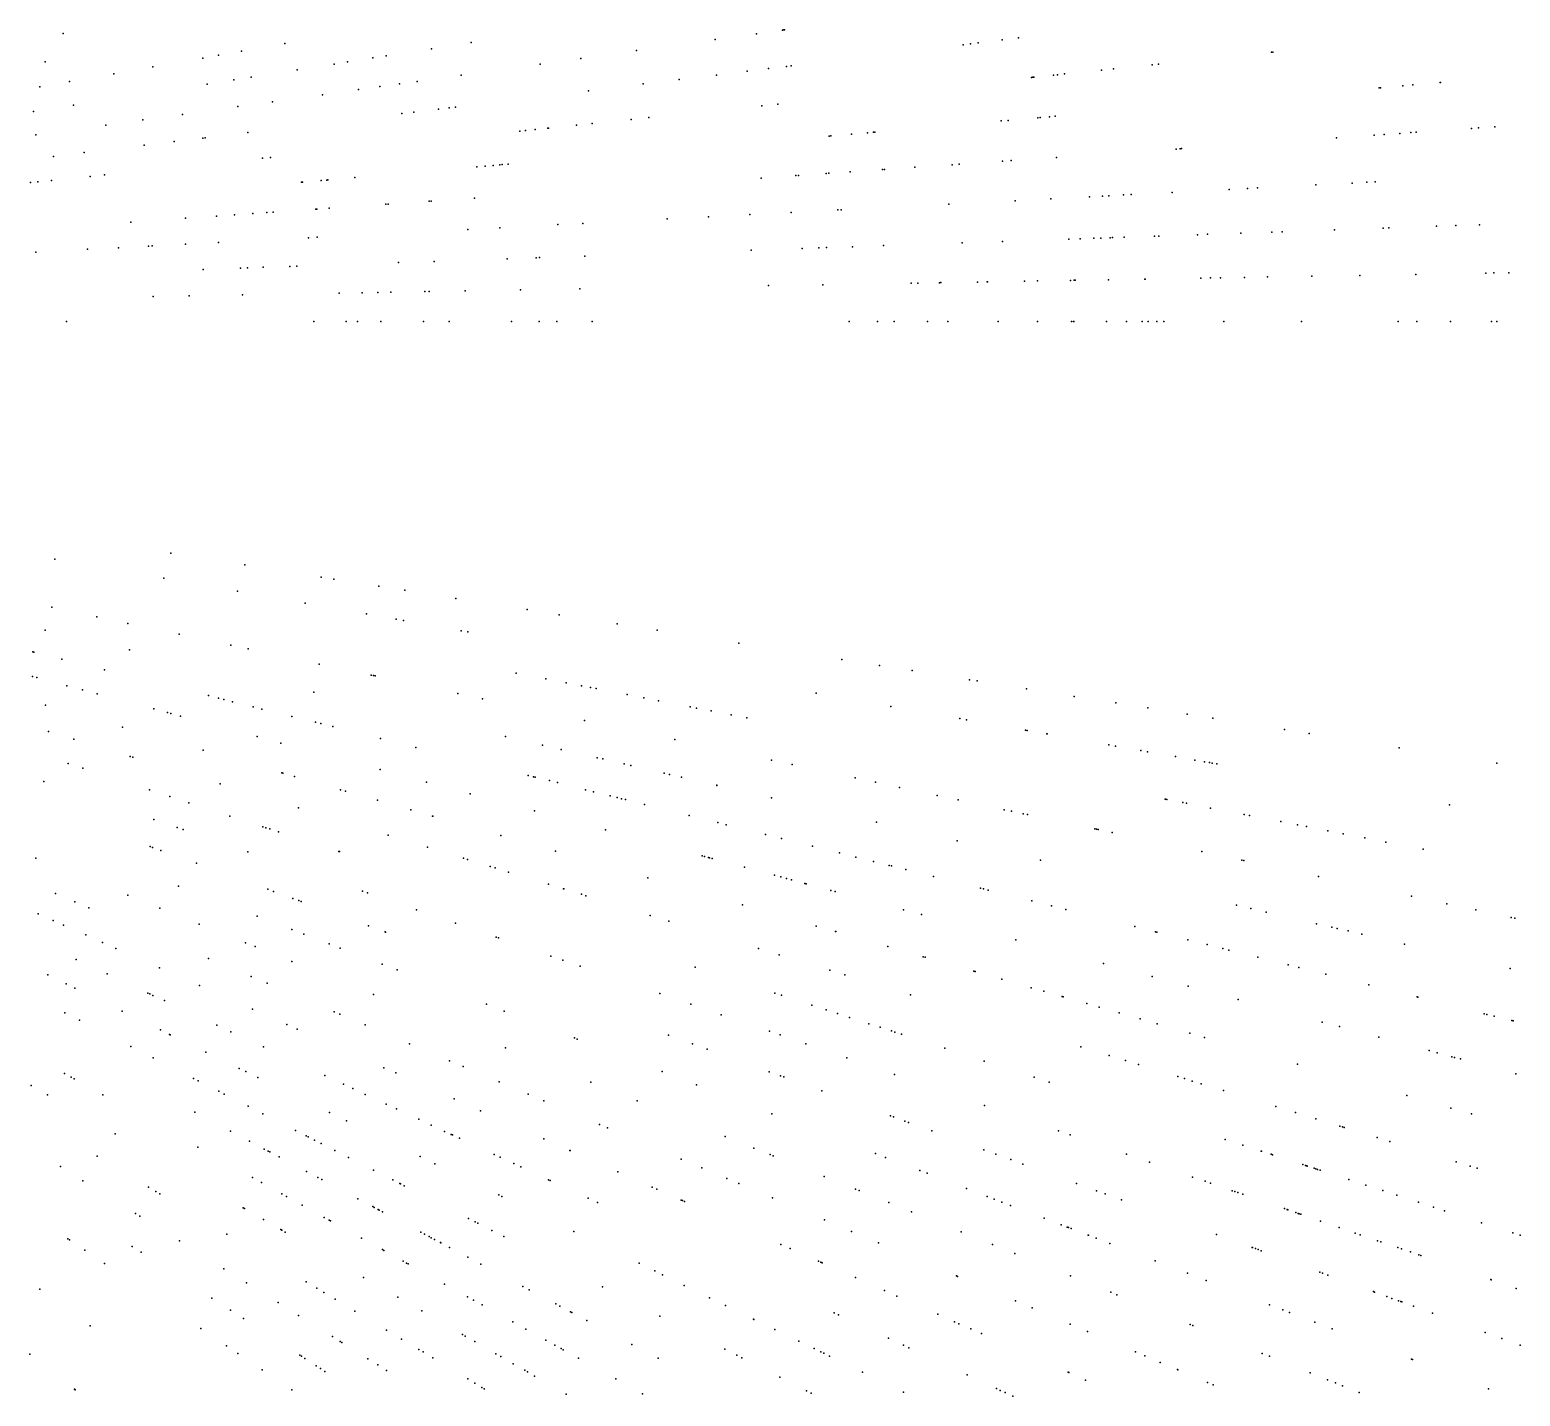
# Model space of a CAD drawing. Header units: metres. Extents: x -4327 to 4266, y -3886 to 3992.
# Drawn here: x 238 to 506.4, y -193.5 to 52.5 of the extents above; entities that cross this region are included whole.
import ezdxf

# ---------------------------------------------------------------- set-up
doc = ezdxf.new("R2010")
doc.units = ezdxf.units.M

msp = doc.modelspace()

# ---------------------------------------------------------------- linework, layer by layer
for p in [(244.04, 51.87, 2484.5), (368.87, 51.84, 2487.77), (373.54, 52.5, 2482.25), (373.79, 52.53, -97.07), (373.91, 52.55, -104.38), (416.06, 51.09, 2484.13), (416.06, 51.09, 2484.13), (276.17, 48.7, 2491.52), (283.96, 50.07, 2464.94), (310.35, 49.15, 2486.22), (317.49, 50.29, 2488.83), (347.29, 48.81, 2490.43), (361.43, 50.8, 2483.83), (406.07, 49.86, 2457.17), (406.11, 49.86, -110.23), (407.42, 50.03, 2482.04), (408.77, 50.19, 2481.81), (413.14, 50.73, 2458.51), (461.63, 48.52, 2485.53), (461.88, 48.55, 2479.38), (240.77, 46.8, 2483.42), (260.16, 45.87, 2493.8), (269.16, 47.46, 2489.29), (271.99, 47.96, 2453.76), (292.85, 46.38, 2487.64), (295.23, 46.76, 2484.84), (299.78, 47.48, 2488.81), (302.19, 47.86, 2486.24), (329.95, 46.37, 2483.75), (337.23, 47.39, 2487.04), (374.3, 45.96, -95.45), (375.1, 46.06, 2486.95), (440.13, 46.26, 2482.11), (441.26, 46.38, 2488.51), (245.2, 43.24, 2493.1), (253.16, 44.64, 2491.52), (274.74, 43.51, 2459.32), (277.91, 44.02, 2487.64), (286.17, 45.33, 2488.69), (307.8, 43.26, 2481.11), (315.69, 44.37, 2489.67), (354.93, 43.58, 2490.21), (361.68, 44.41, 2479.87), (367.23, 45.09, 2480.31), (371.03, 45.56, 2487.32), (418.42, 43.98, 2476.77), (418.65, 44, -120.09), (418.83, 44.02, 2479.24), (422.36, 44.39, 2475.59), (423.09, 44.47, 2447.81), (424.34, 44.6, 2479.05), (431.03, 45.3, 2461.89), (433.15, 45.53, 2466.09), (491.99, 43.04, 2479.29), (492.08, 43.05, 2479.78), (239.84, 42.29, 2493.64), (269.99, 42.76, 2464.89), (290.72, 40.86, 2451.74), (297.22, 41.77, 2483.68), (301.08, 42.31, 2459.53), (304.57, 42.8, 2488.06), (338.66, 41.58, 2471.81), (348.46, 42.79, 2483.31), (481.02, 42.08, 2473.31), (481.22, 42.1, 2474.29), (485.25, 42.45, 2480.63), (487.07, 42.61, 2454.53), (238.72, 37.81, 2474.73), (245.89, 38.95, 2492.85), (275.5, 38.72, 2483.97), (281.74, 39.6, 2491.06), (307.16, 37.72, 2481.28), (307.16, 37.72, 2481.28), (311.62, 38.26, 2462.57), (313.54, 38.5, 2488.53), (314.66, 38.64, 2486.62), (369.83, 38.87, 2483.56), (372.71, 39.17, 2484.39), (251.72, 35.38, 2490.31), (258.36, 36.31, 2488.86), (265.51, 37.31, 2492.12), (304.99, 37.45, 2452.83), (336.47, 35.36, 2460.85), (339.28, 35.66, 2481.41), (346.32, 36.4, 2482.7), (349.5, 36.73, 2485.78), (412.96, 36.13, 2481.36), (414.19, 36.24, 2480.39), (419.54, 36.7, 2479.24), (419.95, 36.74, 2481.7), (421.64, 36.89, 2483.44), (422.69, 36.98, 2481.49), (498.89, 34.89, 2496.4), (501.85, 35.09, 2476.16), (239.13, 33.61, 2486.55), (264, 32.42, 2485.06), (269.19, 33.05, 2495.3), (269.6, 33.1, 2486.46), (277.27, 34.04, 2494.15), (326.24, 34.29, 2486.45), (327.3, 34.4, 2484.04), (329, 34.58, 2486.59), (331.33, 34.82, 2452.98), (331.44, 34.84, 2484.25), (381.94, 33.42, 2477.51), (382.28, 33.45, 2479.73), (386.01, 33.77, 2450.81), (388.87, 34.02, 2486.55), (389.97, 34.12, 2458.53), (390.22, 34.14, 2486.33), (473.34, 33.1, 2480.78), (480.09, 33.57, 2479.48), (481.89, 33.7, 2488.8), (484.7, 33.89, 2488.76), (486.69, 34.03, 2477.42), (487.65, 34.1, 2475.19), (497.64, 34.8, 2483.14), (242.3, 29.75, 2485.54), (247.83, 30.43, 2486.49), (258.62, 31.75, 2485.63), (281.35, 29.57, 2488.97), (422.89, 29.57, 2463.04), (444.47, 31.08, -131.32), (445.16, 31.13, -130.73), (445.39, 31.15, -136.9), (279.94, 29.42, 2488.63), (318.52, 27.87, 2486.27), (320.03, 28, 2487.34), (321.45, 28.12, 2487.66), (322.67, 28.23, 2486.49), (323.09, 28.27, 2479.13), (324.17, 28.36, 2476.97), (385.78, 26.98, 2481.04), (391.6, 27.38, 2482.91), (391.92, 27.41, 2484.88), (397.4, 27.79, 2484.51), (404.09, 28.26, 2500.15), (405.35, 28.34, 2482.21), (413.16, 28.89, 2479.14), (414.73, 29, 2455.56), (238.15, 25.03, 2494.03), (239.48, 25.17, 2465.52), (241.93, 25.43, 2463.02), (248.87, 26.16, 2491.97), (251.47, 26.43, 2490.7), (286.97, 25.11, 2486.12), (287.11, 25.12, 2475.53), (290.51, 25.42, 2493), (291.51, 25.5, 2455.12), (291.69, 25.52, 2491.35), (296.55, 25.95, 2463.33), (369.75, 25.86, 2484.76), (375.98, 26.29, 2489.38), (376.44, 26.32, 2483.24), (381.4, 26.67, 2488.55), (381.92, 26.71, 2482.91), (469.61, 24.61, 2480.57), (476.14, 24.95, 2485.43), (478.78, 25.09, 2477.28), (480.29, 25.17, 2485.14), (309.95, 21.67, 2491.2), (310.3, 21.7, 2461.17), (318.11, 22.24, 2458.41), (415.45, 21.77, 2481.87), (421.86, 22.11, 2486.88), (428.83, 22.47, 2478.83), (431.21, 22.6, 2484.51), (432.32, 22.66, -125.54), (434.98, 22.8, -137.47), (436.33, 22.87, -138.16), (443.72, 23.25, -136.24), (453.98, 23.79, 2456.54), (457.3, 23.97, -129.01), (459.1, 24.06, 2454.31), (271.64, 18.99, 2492.67), (274.87, 19.22, 2497.09), (278.17, 19.45, 2489.68), (280.71, 19.63, 2487.89), (281.86, 19.71, 2498.07), (289.52, 20.25, 2492.91), (289.73, 20.26, 2494.65), (291.92, 20.41, 2489.86), (302.15, 21.13, 2494.93), (302.57, 21.16, 2487.07), (360.26, 18.88, 2473.83), (367.7, 19.27, 2486.89), (375.1, 19.66, 2490.08), (383.52, 20.1, 2481.71), (384.1, 20.13, 2485.42), (403.51, 21.15, -90.16), (256.21, 17.92, 2489.29), (266.08, 18.61, 2492.02), (316.88, 16.61, 2488.85), (322.68, 16.91, 2491.13), (333.1, 17.46, 2486.48), (337.6, 17.69, 2489.15), (352.8, 18.49, 2450.67), (461.68, 16.12, -124.73), (463.54, 16.19, -132.04), (472.97, 16.52, 2467.02), (481.7, 16.82, 2476.02), (482.72, 16.86, 2466.91), (491.34, 17.16, 2475.15), (494.83, 17.28, 2485.67), (499.09, 17.43, 2485.83), (259.42, 13.6, 2465.1), (260.08, 13.63, 2484.39), (266.07, 13.94, 2489.28), (272.01, 14.26, 2493.42), (288.22, 15.1, 2490.84), (289.78, 15.19, 2492.42), (386.17, 13.49, 2487.92), (391.75, 13.68, 2488.06), (405.91, 14.17, 2472.61), (413.18, 14.43, 2483.07), (425.1, 14.84, 2471.41), (427.19, 14.92, -129.03), (429.62, 15, -137.22), (430.9, 15.05, 2480.81), (432.56, 15.11, -138.68), (432.96, 15.12, -125.38), (435.08, 15.19, 2480.84), (440.53, 15.38, 2480.13), (441.36, 15.41, 2484.81), (448.27, 15.65, 2484.33), (450.12, 15.72, -131.68), (456.08, 15.93, -135.32), (239.12, 12.53, 2479.72), (248.4, 13.02, 2463.47), (253.99, 13.31, 2465.16), (310.83, 10.85, 2493.68), (323.97, 11.31, 2488.48), (329.23, 11.5, 2486.52), (329.78, 11.52, 2490.74), (338, 11.8, 2490.14), (367.9, 12.85, 2458.59), (377.09, 13.17, 2455.93), (380.1, 13.27, 2484.56), (381.49, 13.32, 2484.6), (269.24, 9.4, 2453.75), (275.97, 9.64, 2489.99), (277.21, 9.68, 2464.44), (280.07, 9.78, 2489.78), (284.85, 9.95, 2495.53), (286.09, 9.99, 2494.38), (304.42, 10.63, 2486.41), (468.87, 8.18, -130.46), (477.51, 8.33, 2482.22), (487.6, 8.51, 2490.71), (500.2, 8.73, 2476.22), (501.65, 8.76, 2476.44), (504.35, 8.8, 2475.89), (309.15, 5.4, 2490.13), (309.97, 5.41, 2452.99), (316.44, 5.52, 2460.98), (326.4, 5.7, 2484.9), (337.09, 5.88, 2492.55), (371.04, 6.48, 2487.72), (380.84, 6.65, 2488.27), (396.76, 6.93, 2483.5), (397.95, 6.95, 2482.29), (401.86, 7.01, 2480.65), (402.06, 7.02, 2481.89), (408.66, 7.13, 2479.79), (410.42, 7.16, 2448.84), (410.45, 7.16, 2490.65), (417.14, 7.28, 2456.07), (419.51, 7.32, -131.66), (425.44, 7.43, -127.68), (426.06, 7.44, -125.59), (426.27, 7.44, -124.9), (432.27, 7.55, 2479.59), (438.82, 7.66, -136.93), (438.86, 7.66, 2485.29), (448.89, 7.84, -131.26), (450.63, 7.87, 2488.52), (452.46, 7.9, -134.18), (456.73, 7.97, -133.82), (460.89, 8.04, -132.04), (260.26, 4.54, 2496.22), (266.72, 4.66, 2492.26), (276.34, 4.82, 2492.22), (293.71, 5.13, 2487.72), (293.74, 5.13, 2487.96), (297.87, 5.2, 2487.98), (300.7, 5.25, 2488.64), (303.01, 5.29, 2473.76), (244.63, 0, 2490.77), (289.15, 0, 2471.9), (294.99, 0, 2486.56), (297.06, 0, 2458.12), (301.23, 0, 2458.87), (308.92, 0, 2487.89), (313.55, 0, 2491.85), (324.74, 0, 2482.35), (329.72, 0, 2488.75), (332.93, 0, 2481.77), (339.32, 0, 2488.22), (385.56, 0, 2482.49), (390.7, 0, 2488.77), (393.69, 0, 2446.78), (399.66, 0, 2458.22), (403.31, 0, 2480.68), (412.41, 0, 2485.26), (419.5, 0, 2477.74), (425.58, 0, -127.45), (425.99, 0, -126.06), (426, 0, 2483.22), (431.91, 0, 2477.13), (435.52, 0, 2481.83), (438.3, 0, -135.44), (439.44, 0, 2488.24), (440.99, 0, -135.22), (442.21, 0, -137.18), (453.01, 0, -131.64), (467, 0, -131.84), (484.4, 0, 2481.16), (487.78, 0, 2484.06), (493.84, 0, 2451.25), (501.23, 0, 2473.99), (502.22, 0, 2478.89), (242.51, -42.76, 2465.73), (263.4, -41.72, 2491.52), (276.75, -43.83, 2453.3), (262.18, -46.23, 2487.29), (290.49, -46.01, 2456.2), (292.79, -46.37, 2487.15), (300.88, -47.66, 2486.66), (275.43, -48.57, 2484.81), (287.64, -50.72, 2485.15), (305.54, -48.39, 2491.37), (314.73, -49.85, 2456.67), (241.97, -51.43, 2490.75), (250.12, -53.16, 2491.66), (298.66, -52.66, 2453.33), (304.01, -53.61, 2486.16), (327.57, -51.88, 2451.92), (333.34, -52.8, 2484.94), (240.82, -55.6, 2488.51), (255.71, -54.35, 2493.84), (264.92, -56.31, 2491.82), (305.29, -53.83, 2485.49), (315.71, -55.67, 2460.96), (316.9, -55.88, 2459.79), (343.79, -54.45, 2452.42), (351.01, -55.6, 2484.46), (274.22, -58.29, 2490.77), (277.32, -58.95, 2494.44), (365.69, -57.92, 2482.04), (238.55, -59.48, -97.54), (238.73, -59.52, 2491.13), (243.79, -60.78, 2488.35), (256, -59.1, 2493.19), (290.16, -61.68, 2488.88), (384.25, -60.86, 2487.01), (238.49, -63.9, 2486.02), (239.28, -64.11, 2494.23), (251.46, -62.7, 2485.27), (299.47, -63.65, 2454.73), (299.89, -63.74, 2458.2), (300.23, -63.82, 2450.1), (325.58, -63.29, 2482.69), (330.96, -64.33, 2482.46), (391.04, -61.94, 2443.63), (396.9, -62.86, 2463.19), (244.71, -65.57, 2455.47), (247.53, -66.33, 2483.81), (250.13, -67.02, -105.86), (289.15, -66.76, 2455.63), (315.12, -66.98, 2452.18), (334.61, -65.04, 2449.65), (337.37, -65.58, 2450.26), (338.97, -65.89, 2481.59), (339.99, -66.09, 2469.33), (379.62, -66.94, 2481.99), (407.25, -64.5, 2476.41), (408.64, -64.72, 2451.84), (417.5, -66.13, 2480.24), (240.85, -69.06, 2468.06), (260.36, -69.76, 2455), (270.18, -67.36, 2473.88), (272.02, -67.82, 2490.77), (272.99, -68.06, 2475.31), (274.55, -68.45, 2489.47), (278.22, -69.37, 2486.52), (279.84, -69.77, 2477.27), (319.57, -67.93, 2486.88), (345.58, -67.17, 2480.39), (348.6, -67.76, 2453.94), (351.22, -68.27, 2453.55), (356.94, -69.38, 2484.03), (358.06, -69.6, 2482.34), (393.07, -69.31, 2480.59), (426.1, -67.49, 2482.29), (433.61, -68.68, 2477.91), (439.34, -69.58, 2479.16), (262.82, -70.42, 2465.78), (263.42, -70.58, 2483.82), (265.18, -71.06, 2475.57), (285.2, -71.11, 2489.21), (289.48, -72.17, 2457.46), (290.44, -72.41, 2488.31), (337.94, -71.83, 2482.83), (360.75, -70.12, 2482.19), (364.35, -70.82, 2451.56), (367.16, -71.37, 2452.39), (405.5, -71.5, 2481.32), (406.67, -71.71, 2480.11), (446.43, -70.71, 2449.9), (446.46, -70.71, -146.74), (451.08, -71.44, 2475.47), (241.41, -73.81, 2473.15), (254.75, -73.05, 2463.28), (278.97, -74.75, 2492.57), (292.6, -72.95, 2495.34), (301.18, -75.09, 2455.96), (323.69, -74.73, 2486.66), (417.35, -73.59, 2446.31), (417.6, -73.63, 2447.79), (421.19, -74.27, 2476.85), (421.23, -74.27, 2477.09), (463.94, -73.48, 2463.11), (468.42, -74.19, 2479.55), (245.95, -75.2, 2492.77), (269.25, -77.21, 2476.46), (283.25, -75.9, 2495.08), (307.55, -76.68, 2454.12), (330.33, -76.26, 2485.99), (333.74, -77.05, 2451.69), (354.18, -75.28, 2482.99), (432.35, -76.23, 2454.55), (433.54, -76.44, 2453.57), (438.1, -77.25, 2479.41), (439.3, -77.46, 2478.43), (484.62, -76.76, 2470.24), (244.92, -79.58, 2469.61), (247.58, -80.44, 2496.46), (256.13, -78.31, 2476.81), (256.6, -78.45, 2481.28), (340.22, -78.55, 2479.54), (341.2, -78.77, 2486.72), (345.06, -79.66, 2485.4), (346.27, -79.94, 2446.32), (371.57, -78.98, 2481.59), (375.28, -79.77, 2479.24), (444.36, -78.35, -132.45), (447.84, -78.97, 2449.9), (449.54, -79.27, -145.98), (450.47, -79.43, -142.99), (450.96, -79.52, 2459.48), (451.76, -79.66, -138.74), (502.22, -79.54, 2475.06), (240.53, -82.82, 2492.3), (283.39, -81.26, 2496.65), (283.61, -81.32, 2498.64), (285.69, -81.92, 2459.36), (301.12, -80.68, 2477.46), (309.45, -82.92, 2469.81), (327.75, -81.72, 2447.05), (328.75, -81.97, 2484.5), (329.01, -82.03, 2486.49), (331.58, -82.67, 2455.84), (333.03, -83.03, 2486.42), (352.23, -81.32, 2460.08), (353.21, -81.55, 2476.36), (355.4, -82.05, 2491.69), (386.67, -82.19, 2482.73), (390.29, -82.96, 2479.85), (259.61, -84.35, 2473.74), (263.25, -85.53, 2495.95), (272.29, -83.25, 2493.04), (293.97, -84.3, 2496.34), (294.88, -84.56, 2481.61), (317.33, -85.03, 2490.17), (338.12, -84.3, 2484.43), (339.54, -84.66, 2484.98), (342.55, -85.41, 2448.93), (343.79, -85.72, 2486.63), (361.73, -83.51, 2452.06), (361.77, -83.52, 2488.96), (371.57, -85.78, 2482.13), (394.65, -83.89, 2481.67), (401.43, -85.33, 2448.34), (266.68, -86.65, 2491.27), (286.39, -87.56, 2489.55), (300.66, -86.21, 2463.98), (306.66, -87.93, 2491.41), (328.91, -88.13, 2486.8), (344.59, -85.92, 2482.73), (345.3, -86.09, 2459.13), (348.71, -86.94, 2483.38), (405.2, -86.13, 2479.64), (413.51, -87.9, 2448.27), (414.78, -88.16, 2447.79), (442.48, -86.01, -144.97), (442.56, -86.02, -146.35), (442.79, -86.07, -146.43), (445.65, -86.63, -132.73), (446.3, -86.75, -144.3), (450.66, -87.6, -146.82), (493.67, -87.05, 2467.34), (260.38, -89.65, 2495.6), (264.55, -91.09, 2473.73), (274.05, -89.04, 2475.03), (279.99, -90.97, 2493.18), (280.53, -91.15, 2452.07), (310.52, -89.04, 2490.39), (310.61, -89.07, 2459.62), (356.73, -88.94, 2483.18), (361.95, -90.24, 2482.13), (363.44, -90.62, 2455.85), (390.49, -90.15, 2448.16), (416.93, -88.62, -137.08), (417.67, -88.78, 2472.9), (456.67, -88.77, 2476.18), (457.64, -88.96, 2473.96), (463.3, -90.06, 2474.9), (466.29, -90.64, 2440.2), (467.92, -90.96, 2441.65), (265.65, -91.47, 2460.01), (281.25, -91.38, 2492.77), (282.83, -91.9, 2472.18), (302.53, -92.49, 2449.4), (322.87, -92.58, 2493.48), (341.71, -91.56, 2473.08), (370.49, -92.37, -109.6), (373.4, -93.1, 2477.79), (405, -93.5, 2455.06), (429.83, -91.36, 2449.14), (430.12, -91.42, -132.47), (430.42, -91.49, -132.31), (432.91, -92.02, 2474.48), (471.76, -91.7, 2476.04), (474.51, -92.24, 2476.01), (478.44, -93, 2474.97), (482.18, -93.73, 2458.92), (239.11, -96.61, 2473.09), (259.71, -94.53, 2492.22), (260.15, -94.69, 2496.45), (261.65, -95.23, 2473.88), (277.27, -95.47, 2460.34), (293.66, -95.42, 2453.9), (293.78, -95.46, 2454.89), (309.63, -94.66, 2485.5), (332.7, -95.4, 2467.59), (359.08, -96.22, -111.11), (359.55, -96.34, -110.37), (360.25, -96.53, 2454.32), (360.41, -96.57, -108.2), (378.98, -94.49, 2479.17), (383.81, -95.69, 2475.6), (386.77, -96.43, 2477.39), (449.07, -95.45, 2480.88), (488.9, -95.03, 2458.3), (268.04, -97.56, 2485.44), (316.1, -96.64, 2453.84), (316.82, -96.86, 2469.63), (320.95, -98.13, 2491.5), (321.84, -98.4, 2488.09), (324.24, -99.13, 2456.21), (360.91, -96.7, 2458.77), (366.75, -98.27, 2480.36), (389.98, -97.23, 2480.65), (392.76, -97.93, 2481.2), (393.21, -98.04, 2475.55), (395.79, -98.68, 2441.66), (420.01, -96.97, -133.46), (456.29, -96.99, 2475.43), (456.66, -97.07, -141.2), (264.8, -101.65, 2471.53), (331.42, -101.33, 2451.37), (349.3, -100.16, 2482.29), (372.12, -99.71, -113.09), (373.25, -100.01, 2452.75), (374.3, -100.29, -115.13), (375.2, -100.54, -111.96), (377.59, -101.17, 2455.07), (377.84, -101.24, 2482.88), (400.76, -99.92, 2480.6), (400.76, -99.92, 2480.6), (470.09, -99.92, 2476.04), (242.65, -103, -122.66), (246.12, -104.47, -124.06), (255.67, -103.3, 2474.18), (280.87, -102.23, 2496.17), (281.93, -102.61, 2482.69), (285.39, -103.87, 2467.88), (286.5, -104.28, 2455.39), (286.91, -104.43, 2469.95), (297.92, -102.58, 2460.66), (298.82, -102.89, 2468.1), (334.11, -102.15, 2490.87), (334.2, -102.17, 2471.92), (337.35, -103.14, 2456.55), (338.17, -103.39, 2491.53), (382.26, -102.43, 2485.44), (383.03, -102.63, 2481.77), (409.23, -102.03, 2450.47), (409.78, -102.17, 2478.02), (410.6, -102.37, 2466.72), (418.49, -104.34, -133.54), (486.82, -103.48, 2470.36), (239.52, -106.64, -125.67), (248.68, -105.56, 2473.04), (261.46, -105.64, 2457.12), (278.97, -107.09, 2461.43), (307.69, -105.95, 2487.55), (349.76, -106.93, 2489.02), (366.38, -105.06, 2462.93), (395.38, -105.94, 2483.49), (398.59, -106.8, 2486.74), (421.98, -105.21, 2446.9), (424.57, -105.86, 2461.92), (455.3, -105.11, 2472.23), (457.92, -105.72, 2471.72), (460.64, -106.35, 2471.69), (460.66, -106.35, 2442.92), (493.21, -104.83, 2468.02), (498.44, -105.95, -116.62), (504.79, -107.3, 2470.93), (242.21, -107.84, -119.34), (244.11, -108.69, 2458.52), (268.53, -108.49, 2464.29), (285.19, -109.47, 2471.19), (299.01, -108.83, 2495.8), (302.03, -109.93, 2467.4), (302.05, -109.94, 2457.06), (314.68, -108.35, 2470.68), (353.09, -107.95, 2484.46), (379.64, -108.86, -119.92), (383.13, -109.86, 2485.75), (383.17, -109.87, 2477.39), (437.03, -108.96, 2471.54), (440.71, -109.88, 2446.95), (440.98, -109.95, 2463.43), (469.74, -108.45, 2469.38), (472.5, -109.09, 2476.72), (473.44, -109.3, 2474.5), (475.4, -109.75, 2449.38), (505.45, -107.44, 2467.47), (248.11, -110.47, 2498.78), (251.12, -111.81, -126.27), (276.89, -111.87, 2459.94), (278.6, -112.56, 2475.08), (287.39, -110.32, 2490.3), (291.91, -112.05, 2463.23), (322.02, -110.88, 2487.29), (322.41, -111.01, 2490.26), (392.54, -112.56, 2477.57), (415.6, -111.36, 2475.64), (446.56, -111.34, 2479.4), (450.05, -112.21, 2476.18), (477.91, -110.33, 2476.39), (485.56, -112.1, 2473.55), (246.39, -114.89, -125.06), (253.55, -112.89, -124.03), (270.2, -114.69, 2497.56), (285.22, -115.24, 2488.56), (293.9, -112.82, 2469.26), (331.86, -114.27, 2492.41), (334.03, -115.02, 2489.05), (369.22, -112.88, 2485.95), (372.97, -114.03, 2484.32), (398.91, -114.39, 2451.12), (399.28, -114.49, 2486.29), (452.85, -112.91, 2476.66), (453.95, -113.18, 2453.29), (459.13, -114.47, 2473.9), (459.15, -114.48, 2445.13), (241.26, -117.67, -122.95), (251.96, -117.49, -124.23), (261.36, -116.37, 2492.89), (277.86, -117.94, 2475.16), (301.48, -115.73, 2468.47), (304.17, -116.76, 2490.53), (337.16, -116.1, 2492.87), (357.85, -116.27, 2485.18), (382.11, -116.82, 2483.31), (384.81, -117.65, 2483.61), (407.99, -116.99, 2482.22), (408.27, -117.07, 2451.73), (408.28, -117.07, 2483.95), (431.39, -115.59, 2481.38), (440.15, -117.94, 2477.44), (464.62, -115.84, 2481.47), (466.53, -116.32, 2484.4), (471.42, -117.54, 2474.25), (504.61, -116.5, 2446.28), (244.58, -119.29, -128.07), (246.15, -120.06, 2481.94), (268.57, -119.58, 2489.7), (280.75, -119.17, 2489.64), (413.08, -118.45, 2456.7), (418.37, -119.96, 2472.23), (420.61, -120.61, 2446.43), (446.6, -119.67, 2483.32), (479.12, -119.46, 2457.89), (259.31, -120.92, -132.95), (259.66, -121.08, -127.28), (260.21, -121.34, -130.18), (262.26, -122.29, -121.25), (299.9, -121.17, 2493.61), (320.27, -122.94, 2485.18), (351.47, -121.02, 2491.93), (357.05, -122.94, 2484.97), (372.17, -120.93, 2483.86), (373.38, -121.32, 2483.16), (378.84, -123.09, 2484.27), (396.59, -121.25, 2482.35), (423.92, -121.56, -136.01), (424.1, -121.61, 2482.35), (424.1, -121.61, 2490.22), (428.36, -122.83, 2452.85), (455.62, -122.08, 2480.8), (487.85, -121.63, 2467.8), (487.94, -121.66, 2468.29), (244.34, -124.5, -132.92), (246.95, -125.83, 2462.45), (254.66, -124.2, 2456.97), (278.11, -123.82, 2496.26), (292.85, -124.31, 2452.7), (293.86, -124.74, 2493.14), (323.47, -124.17, 2490.01), (362.51, -124.82, 2477.51), (381.41, -123.93, 2483.83), (383.46, -124.59, 2479.94), (385.66, -125.31, 2468.67), (430.6, -123.47, -132.02), (434.21, -124.51, 2478.68), (437.94, -125.58, 2484.58), (499.89, -124.64, 2466.77), (500.39, -124.76, 2469.22), (501.69, -125.09, 2468.94), (504.89, -125.88, -111.94), (505.11, -125.94, 2472.29), (261.54, -127.56, 2475.96), (263.19, -128.37, -127.8), (263.33, -128.43, 2492.84), (271.72, -126.71, -132.41), (274.25, -127.89, -125.25), (284.33, -126.59, 2495.42), (286.19, -127.42, 2467.95), (298.4, -126.66, 2467.55), (353.01, -128.49, 2472.12), (371.2, -127.82, 2448.48), (373.12, -128.48, 2487.14), (389.13, -126.44, 2440.95), (391.13, -127.09, 2486.72), (393.17, -127.75, 2449.87), (393.82, -127.96, 2487.01), (394.99, -128.34, 2477.68), (441.02, -126.46, 2464.15), (446.89, -128.14, 2474.46), (470.76, -126.14, 2446.68), (473.86, -126.97, 2448.84), (256.21, -130.55, -125.5), (280.13, -130.62, 2467.21), (306.39, -130.06, 2450.75), (323.71, -130.79, 2489.13), (336.11, -129.02, 2487.83), (336.61, -129.21, 2491.55), (357.33, -130.06, 2466.11), (359.98, -131.02, 2484.39), (377.76, -130.07, 2483.06), (402.8, -130.88, 2444.84), (427.26, -130.63, 2451.62), (449.57, -128.91, 2481.82), (480.97, -128.88, 2471.59), (490, -131.29, 2455.65), (260.27, -132.61, 2462.23), (269.71, -131.55, 2471.85), (313.6, -133.11, 2488.03), (316.06, -134.16, 2487.41), (385.16, -132.62, 2446.57), (409.85, -133.17, 2455.73), (432.36, -132.19, 2473.27), (435.33, -133.09, 2474.98), (437.69, -133.82, 2458.26), (466.28, -133.71, 2477.46), (491.46, -131.69, 2463), (494.08, -132.39, 2469.33), (494.57, -132.52, 2471.78), (495.63, -132.8, 2470.27), (244.26, -135.4, -131.06), (245.48, -136.07, 2469.35), (246, -136.36, -127.35), (267.53, -136.31, 2496.01), (268.37, -136.74, -133.61), (275.74, -134.49, -130.13), (276.9, -135.05, 2492.28), (279.1, -136.12, 2467.79), (291.17, -135.78, 2455.82), (301.79, -134.37, 2472.78), (303.92, -135.31, 2449.51), (351.87, -135.07, 2489.38), (371.15, -135.09, 2489.36), (373.23, -135.85, 2477.11), (373.78, -136.04, 2489.42), (393.72, -135.57, 2451.38), (418.89, -136.1, 2454.8), (444.77, -135.98, 2468.06), (445.96, -136.34, 2474.69), (447.34, -136.77, 2474.93), (505.63, -135.48, 2459.41), (238.29, -137.57, 2456.64), (241.19, -139.25, -129.77), (251.19, -139.24, 2478.67), (272.04, -138.61, 2469.95), (273.02, -139.11, 2489.97), (294.49, -137.32, 2462.91), (296.22, -138.13, 2487.87), (298.44, -139.17, 2485.53), (322.57, -136.92, 2469.01), (327.79, -139.14, 2489.41), (339.04, -136.98, 2488.53), (358.09, -137.46, 2460.79), (380.63, -138.54, 2449.23), (380.67, -138.55, 2483.17), (421.56, -136.97, 2455.06), (448.94, -137.26, 2483.77), (452.98, -138.49, 2454.72), (485.99, -139.35, 2467.74), (277.35, -141.32, 2462.91), (302.22, -140.93, 2465.3), (304.05, -141.78, 2490.51), (314.45, -140, 2473.67), (319.2, -142.12, 2461.83), (330.6, -140.33, 2472.3), (347.41, -140.36, 2465.69), (409.95, -141.16, 2455.01), (462.39, -141.37, 2483.88), (493.94, -141.64, 2467.05), (267.77, -142.38, 2453.33), (279.97, -142.65, 2486.22), (292.02, -142.43, 2462.66), (295.07, -143.92, 2488.44), (308.08, -143.66, 2482.58), (310.33, -144.71, 2490.57), (340.59, -144.57, 2489.66), (371.65, -142.66, 2448.6), (393.02, -143.05, 2486.82), (393.55, -143.24, 2481.91), (395.62, -143.99, 2454.15), (396.26, -144.23, 2442.11), (465.95, -142.46, 2467.1), (469.63, -143.58, -116.63), (473.9, -144.88, -120.54), (497.66, -142.7, 2472.12), (253.4, -146.3, 2466.45), (274.15, -145.77, 2489.46), (277.57, -147.58, -132.13), (285.86, -145.65, 2494.71), (287.8, -146.64, -128.15), (288.14, -146.81, 2482.53), (289.29, -147.4, -128), (312.73, -145.83, 2489.7), (313.9, -146.37, 2489.02), (314.12, -146.48, 2471.06), (315.41, -147.08, 2491.06), (330.57, -147.18, 2471.91), (342.05, -145.19, 2463.38), (363.24, -146.76, 2451.9), (400.44, -145.75, 2459.86), (423.29, -145.75, 2456.54), (425.36, -146.46, 2476.22), (453.28, -147.28, -123.12), (474.39, -145.04, -118.38), (474.7, -145.13, -117.03), (480.67, -146.96, 2467.07), (268.29, -148.71, -135.27), (280.26, -149.02, -132.6), (280.96, -149.39, 2453.2), (281.25, -149.54, -135.11), (290.49, -148.01, -132.03), (292.98, -149.28, 2492.4), (321.63, -149.98, 2490.59), (335.25, -149.26, 2450.93), (335.33, -149.3, 2469.87), (368.4, -148.84, 2486.71), (371.34, -150.03, 2463.41), (371.86, -150.24, 2466.86), (390.31, -149.83, 2453.13), (409.8, -149.15, 2469.29), (411.96, -149.94, 2482.33), (435.5, -149.95, 2481.36), (456.47, -148.32, -109.29), (459.78, -149.39, -112.03), (459.82, -149.4, -123.49), (461.57, -149.97, -112.74), (461.8, -150.05, -112.8), (482.95, -147.65, 2465.05), (243.56, -152.19, 2466.84), (250.16, -150.31, 2460), (282.93, -150.43, -131.19), (295.44, -150.53, 2481.95), (299.91, -152.81, -135.25), (308.33, -150.38, 2485.18), (310.96, -151.66, 2486.29), (322.7, -150.48, 2469.97), (325.19, -151.64, 2489.02), (326.46, -152.23, 2489.07), (355.3, -150.82, 2467.49), (359.04, -152.4, -137.28), (392.12, -150.52, 2464.47), (398.3, -152.89, 2478.8), (414.68, -150.93, 2451.85), (416.84, -151.72, 2480.14), (439.66, -151.39, 2474.95), (467.25, -151.82, -109.06), (467.72, -151.97, -111.42), (468, -152.06, -108.95), (468.06, -152.08, -112.07), (469.3, -152.48, -105.03), (469.62, -152.59, -109.33), (469.63, -152.59, -112.73), (469.92, -152.68, -113.65), (470.37, -152.83, 2475.83), (494.9, -151.31, 2471.14), (497.42, -152.08, -130.44), (498.66, -152.46, 2476.45), (247.6, -154.72, 2495.98), (278.11, -154.16, 2451.46), (278.11, -154.16, 2494.06), (279.76, -155.07, -129.94), (287.88, -153.07, 2492.26), (289.88, -154.13, 2467.76), (290.64, -154.53, 2474.2), (303.38, -154.58, -126.56), (304.63, -155.22, -127.09), (304.78, -155.29, -127.36), (305.46, -155.64, -135.15), (331.41, -154.54, 2488.53), (331.74, -154.69, 2491), (343.94, -153.13, 2486.66), (363.53, -154.31, -139.24), (365.71, -155.23, 2486.46), (381.05, -153.95, 2468.27), (399.6, -153.39, 2478.82), (426.49, -155.23, 2490.48), (447.41, -154.06, 2481.28), (449.67, -154.83, -113.77), (450.64, -155.17, 2484.45), (475.57, -154.52, -106.43), (478.61, -155.51, -108.26), (259.41, -155.87, 2459.2), (260.74, -156.67, 2460.77), (261.44, -157.09, 2489.64), (283.44, -157.11, -130.21), (284.24, -157.55, -127.91), (297.11, -157.98, -128.64), (322.5, -157.29, 2489.02), (323.01, -157.54, 2492.98), (338.55, -157.87, 2485.59), (350.08, -155.86, -125.55), (350.92, -156.24, 2455.64), (355.34, -158.21, -138.82), (355.55, -158.3, -138.18), (371.77, -157.81, 2467.16), (386.74, -156.25, 2463.69), (387.37, -156.51, 2459.52), (406.72, -156.13, 2466.82), (410.42, -157.55, 2473.49), (411.68, -158.03, 2473.25), (430.09, -156.54, 2458.26), (431.66, -157.11, 2474.73), (434.58, -158.17, -139.32), (454.56, -156.52, -109.2), (455.01, -156.67, -123.2), (455.55, -156.86, -111.37), (456.43, -157.16, -121.34), (481.69, -156.51, 2451.73), (484.21, -157.33, 2478.24), (257.07, -160.63, 2485.58), (276.45, -159.61, -131.51), (276.7, -159.75, -130.82), (287.05, -159.12, 2487.69), (299.77, -159.39, -127.04), (300.02, -159.52, 2491.69), (300.74, -159.9, -124.08), (300.91, -160, 2459), (301.54, -160.33, 2474.04), (340.26, -158.66, 2488.84), (355.9, -158.46, 2490.46), (392.72, -158.67, -130.63), (396.82, -160.33, 2478.57), (413.05, -158.56, -143.09), (414.62, -159.16, 2483.09), (463.96, -159.75, -119.36), (464.42, -159.91, -112.97), (464.54, -159.95, 2480.56), (466, -160.46, -106.59), (466.41, -160.6, -117.15), (466.58, -160.66, -106.15), (466.89, -160.76, -112.73), (488.1, -158.59, 2470.76), (490.81, -159.47, 2470.93), (492.79, -160.12, 2460.79), (257.86, -161.13, 2470.86), (280.11, -161.72, 2472.43), (283.22, -163.52, 2489.36), (283.44, -163.64, 2460.07), (291.03, -161.32, -131.39), (291.93, -161.82, -125.94), (292.15, -161.94, 2459.42), (317.02, -161.53, -135.58), (318.22, -162.14, -133.42), (318.71, -162.39, -131.19), (321.23, -163.68, -130), (381.14, -161.78, 2486.77), (420.66, -161.48, 2472.53), (423.77, -162.67, 2475.48), (424.82, -163.07, -143.88), (425.07, -163.17, 2475.48), (425.55, -163.35, -141.4), (470.47, -161.99, 2476.76), (473.83, -163.15, 2473.5), (499.43, -162.28, 2473.88), (244.86, -165.16, 2455.3), (245.15, -165.35, 2492.52), (264.97, -165.57, -131.52), (273.51, -164.34, 2491.9), (284.02, -163.98, -132.61), (297.78, -165.06, -137.02), (308.42, -163.99, 2490.37), (309.09, -164.35, -131.65), (309.92, -164.79, -135.51), (310.29, -164.98, 2456.74), (310.88, -165.3, 2490.48), (311.97, -165.88, -135.74), (312.04, -165.92, -136.21), (323.38, -164.77, -132.88), (336.01, -163.88, 2487.56), (373.26, -166.19, 2487.42), (386, -163.85, 2468.64), (390.85, -165.91, 2483.21), (405.74, -163.93, -128.2), (411.38, -166.21, 2480.63), (428.62, -164.53, -138.32), (428.66, -164.55, 2488.75), (430.03, -165.07, -134.12), (432.5, -166.02, -140.12), (432.53, -166.03, 2480.86), (451.71, -164.41, -119.16), (476.71, -164.14, -105.01), (477.61, -164.45, -107.8), (480.72, -165.53, -103.01), (481.29, -165.72, -102.55), (505.06, -164.1, 2475.17), (506.4, -164.54, 2475.13), (247.92, -167.22, -131.68), (256.49, -166.57, -131.1), (258.09, -167.6, -126.58), (301.53, -167.14, 2487.47), (301.77, -167.27, 2489.45), (313.59, -166.74, -131.58), (316.91, -168.5, 2489.76), (374.92, -166.92, 2481.54), (415.43, -167.85, -142.75), (458.16, -166.76, -115.23), (458.19, -166.77, -118.33), (458.73, -166.96, -115.93), (459.21, -167.14, -111.56), (459.78, -167.35, -110.01), (484.38, -166.78, 2446.18), (485.04, -167.01, 2476.43), (486.62, -167.56, -95.82), (488.16, -168.09, 2465.27), (488.53, -168.21, -95.91), (251.5, -169.64, -129.26), (272.98, -170.58, 2492.3), (305.23, -169.19, 2458.86), (305.89, -169.56, -133.92), (305.89, -169.56, -133.92), (306.15, -169.7, -133.82), (319.27, -169.76, 2489.12), (347.73, -169.6, 2455.71), (350.55, -170.97, 2466.86), (351.97, -171.67, -136.63), (380.02, -169.19, 2465.15), (380.45, -169.39, -135.69), (380.72, -169.51, -134.78), (440.65, -169.15, -134.37), (446.5, -171.4, 2478.53), (470.34, -171.19, 2477.44), (470.8, -171.36, 2479.89), (471.76, -171.71, 2464.13), (239.85, -174.26, 2487.39), (277.06, -173.13, -129), (287.81, -172.93, -124.18), (289.7, -174.07, -135.16), (298.14, -172.13, -134.2), (312.7, -173.33, 2489.71), (326.79, -173.76, 2490.4), (327.96, -174.38, -131.42), (341.15, -173.82, -138.77), (355.87, -173.57, -134.77), (386.69, -172.17, 2483.69), (404.88, -171.86, 2482.59), (405.1, -171.96, -131.27), (425.42, -171.88, 2479.4), (449.83, -172.67, 2482.42), (501.09, -172.54, 2457), (501.15, -172.56, 2483.57), (505.68, -174.12, 2486.12), (270.81, -175.87, -129.75), (282.73, -176.67, -124.13), (290.97, -174.83, 2479.12), (293.01, -176.06, 2456.58), (304.28, -175.68, -133.88), (316.86, -175.64, 2493.82), (317.94, -176.24, -129.06), (319.51, -177.1, 2486.05), (332.73, -176.92, -128.04), (360.42, -175.79, 2458.01), (391.92, -174.49, 2484.48), (394.16, -175.49, 2482.54), (415.5, -176.37, 2454.08), (432.69, -174.82, -138.37), (433.76, -175.25, 2475.18), (461.24, -177.06, 2480.27), (479.97, -174.69, -101.45), (480.18, -174.77, -100.34), (482.38, -175.57, -98.77), (483.3, -175.91, -94.89), (484.49, -176.34, 2475.38), (484.92, -176.5, 2477.58), (485.1, -176.56, 2465.02), (274.15, -178.04, -127.84), (276.5, -179.56, -128.93), (286.44, -178.99, 2486.92), (296.56, -178.19, 2476.45), (308.62, -178.18, -130.48), (333.47, -177.31, -123.97), (335.41, -178.34, -126.07), (335.61, -178.45, 2492.18), (351.49, -179.09, 2451.72), (363.31, -177.2, 2477.74), (368.35, -179.66, 2478.09), (368.42, -179.69, 2478.58), (382.87, -178.54, 2446.54), (383.64, -178.9, 2451.47), (401.53, -178.77, 2488.74), (418.5, -177.64, 2479.41), (463.67, -177.99, -110.25), (464.84, -178.43, -105.69), (487.21, -177.33, -97.12), (490.59, -178.56, 2472.74), (248.92, -180.85, 2477.97), (268.83, -181.33, -131.73), (302.26, -181.61, -131.95), (315.92, -182.4, 2482.59), (324.99, -180.15, -128.74), (327.33, -181.44, 2490.28), (338.31, -179.88, -128.09), (372.2, -181.54, -130.69), (404.55, -180.12, -143.49), (405.33, -180.47, -141.63), (407.45, -181.41, 2485.81), (409.37, -182.26, 2474.25), (425.39, -180.57, 2467.09), (428.5, -181.89, 2455.52), (446.98, -180.59, 2476.51), (447.44, -180.78, -133.69), (469.42, -180.19, 2454.27), (472.57, -181.4, -94.82), (500.12, -182.03, 2487.2), (273.46, -184.45, -127.13), (292.53, -182.79, 2449.58), (293.91, -183.66, -126.68), (294.21, -183.84, -136.33), (304.96, -183.24, 2487.18), (308.11, -185.13, 2483.88), (316.44, -182.7, -131.98), (318.14, -183.68, -127.95), (330.96, -183.46, 2481.06), (332.6, -184.36, -126.43), (333.69, -184.96, 2447.69), (334.05, -185.17, -138.43), (346.45, -184.21, -136.67), (363.18, -185.05, 2448.05), (376.51, -183.64, -132.96), (379.24, -184.97, 2475.8), (392.63, -183.09, -131.54), (395.36, -184.36, 2446.67), (396.29, -184.79, 2444.7), (503.08, -183.11, 2475.52), (506.39, -184.31, 2472.2), (238.03, -185.97, 2476.9), (275.49, -185.82, 2487.4), (286.68, -186.17, -127.27), (286.94, -186.34, -135.53), (287.57, -186.75, -125.12), (298.91, -186.78, 2483.36), (308.84, -185.57, -132.81), (310.59, -186.62, 2484.72), (321.95, -185.88, 2482.82), (322.82, -186.38, -131.43), (325.07, -187.68, 2488.35), (336.81, -186.7, -127.8), (351.15, -186.71, -136.58), (365.37, -186.17, -131.88), (366.26, -186.62, 2452.29), (380.47, -185.57, -128.03), (380.98, -185.81, 2446.81), (382.01, -186.32, 2477.56), (437.15, -185.56, 2475.61), (438.83, -186.27, -136), (441.6, -187.45, 2471.62), (459.93, -185.82, 2469.17), (461.24, -186.35, -132.28), (486.81, -186.87, 2456.52), (487.01, -186.95, -95.07), (279.88, -188.78, 2485.68), (289.58, -188.06, -127.28), (290.36, -188.56, -131.93), (291.18, -189.09, 2485.12), (300.72, -187.91, -130.93), (302.28, -188.88, -133.16), (316.89, -190.41, -130.35), (327.14, -188.87, -129.26), (327.65, -189.17, 2480.56), (328.91, -189.9, -127.89), (343.53, -190.42, 2475.53), (373.09, -190.1, 2481.42), (387.96, -189.22, -131.58), (406.79, -189.69, -141.92), (425.01, -189.23, -137.95), (425.13, -189.28, 2469.53), (444.68, -188.75, -131.84), (444.74, -188.78, -131.58), (468.59, -189.32, -127.62), (246.1, -192.27, 2460.26), (246.21, -192.36, 2494.01), (285.19, -192.37, -132.81), (318.15, -191.16, -126.11), (319.45, -191.94, 2489), (319.85, -192.18, 2482.87), (319.86, -192.19, -131.8), (334.59, -193.17, -135.75), (348.38, -193.11, 2458.44), (377.91, -192.55, 2480.5), (378.7, -192.96, 2469.44), (395.33, -192.81, 2482.59), (412.07, -192.15, -138.33), (412.79, -192.49, -138.3), (413.66, -192.89, 2466.37), (428.15, -190.63, 2450.33), (450.11, -191.06, 2483.06), (451.14, -191.5, 2460.41), (471.7, -190.58, -127.58), (473.12, -191.15, -98.76), (474.41, -191.67, 2470.06), (477.4, -192.88, 2465.31), (500.67, -192.19, 2473.27), (415.03, -193.53, -138.78)]:
    msp.add_point(p)

doc.saveas('drawing.dxf')
